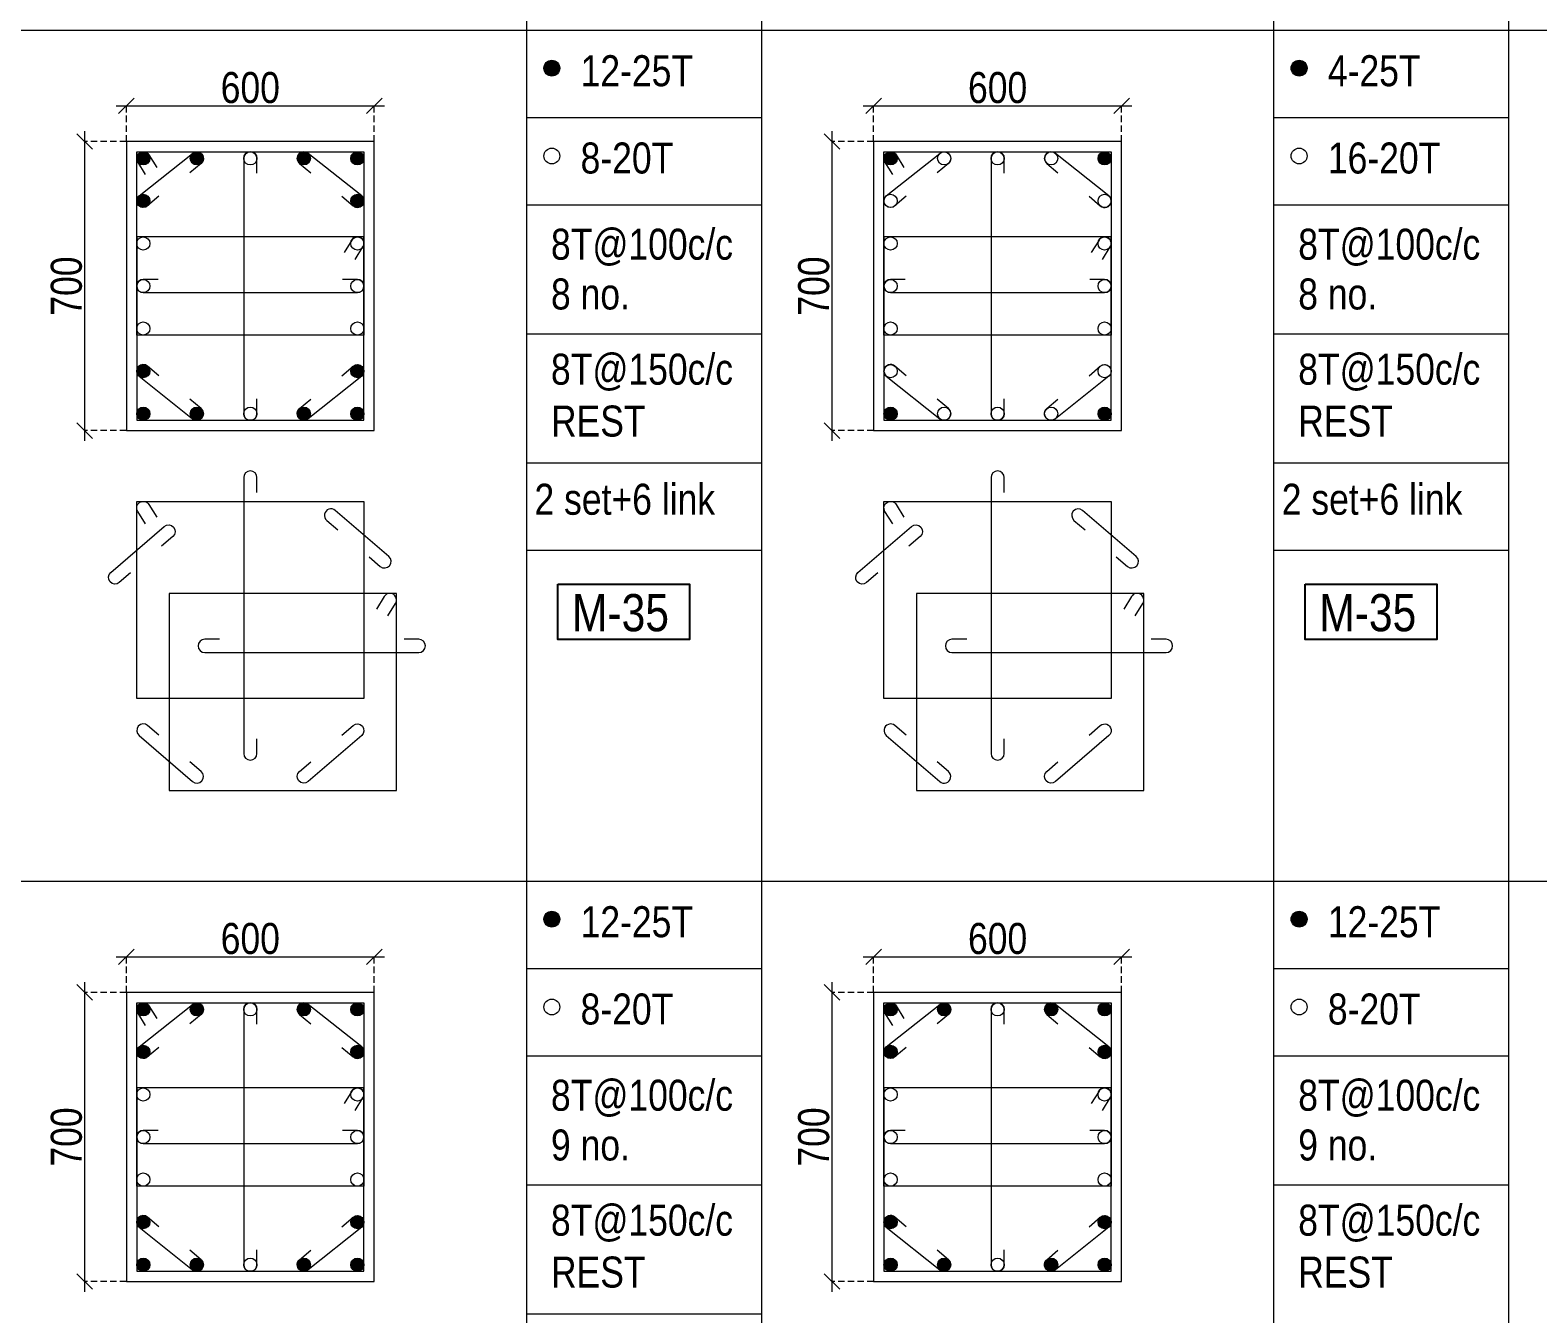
# Model space of a CAD drawing. Header units: millimetres. Extents: x 1112055 to 3390982, y -148532 to 766891.
# Drawn here: x 2156445 to 2171039, y 41242 to 53671 of the extents above; entities that cross this region are included whole.
import ezdxf
from ezdxf.enums import TextEntityAlignment as Align

# ---------------------------------------------------------------- set-up
doc = ezdxf.new("R2010")
doc.units = ezdxf.units.MM
doc.header["$PDMODE"] = 35
doc.header["$PDSIZE"] = -25
doc.linetypes.add('DASHED2', pattern=[0.375, 0.25, -0.125])
doc.linetypes.add('Hidden', pattern=[9.525, 6.35, -3.175])
for name, color, linetype, lineweight in [('B COL. SIZE DIM', 220, 'Continuous', 25), ('B COLSCH', 204, 'Continuous', 20), ('B COLUMN', 1, 'Hidden', 9), ('B STEEL', 34, 'Continuous', 15)]:
    doc.layers.add(name, color=color, linetype=linetype, lineweight=lineweight)
doc.layers.add('B TEXT', color=7, linetype='Continuous')
doc.styles.add('dim inside', font='romans.shx', dxfattribs={"width": 0.8, "height": 125})
doc.styles.add('SWINC', font='swissc.ttf')
doc.dimstyles.new('dim inside', dxfattribs={"dimtxt": 125, "dimasz": 100, "dimexe": 0, "dimexo": 0, "dimgap": 10, "dimtad": 0, "dimdec": 0, "dimzin": 0, "dimdsep": 46, "dimtxsty": 'dim inside', "dimblk": 'SMALL', "dimcen": 0.09, "dimadec": 0, "dimazin": 0, "dimtfac": 1, "dimtdec": 0, "dimtofl": 0, "dimtmove": 0, "dimatfit": 3, "dimfxl": 1, "dimtolj": 1, "dimtzin": 0, "dimarcsym": 2})

# ---------------------------------------------------------------- blocks, each defined once
blk = doc.blocks.new('_Oblique')
at = {"color": 0, "linetype": 'ByBlock', "lineweight": -2}
blk.add_line((-0.5, -0.5), (0.5, 0.5), dxfattribs=at)
blk = doc.blocks.new('*D3842')
at = {"layer": 'B COL. SIZE DIM', "color": 250, "lineweight": 9, "ltscale": 250, "transparency": 16777216}
blk.add_line((2157276, 44699), (2159876, 44699), dxfattribs=at)
at = {"layer": 'B COL. SIZE DIM', "color": 250, "linetype": 'DASHED2', "lineweight": 9, "ltscale": 250, "transparency": 16777216}
for p, q in [((2157376, 44354), (2157376, 44699)), ((2159776, 44354), (2159776, 44699))]:
    blk.add_line(p, q, dxfattribs=at)
at = {"layer": 'Defpoints', "color": 0, "transparency": 16777216}
for p in [(2159776, 44699), (2157376, 44354), (2159776, 44354)]:
    blk.add_point(p, dxfattribs=at)
at = {"layer": 'B COL. SIZE DIM', "color": 250, "lineweight": 9, "transparency": 16777216, "xscale": 150, "yscale": 150, "zscale": 150, "rotation": 180}
blk.add_blockref('_Oblique', (2157376, 44699), dxfattribs=at)
at = {"layer": 'B COL. SIZE DIM', "color": 250, "lineweight": 9, "transparency": 16777216, "xscale": 150, "yscale": 150, "zscale": 150}
blk.add_blockref('_Oblique', (2159776, 44699), dxfattribs=at)
at = {"layer": 'B COL. SIZE DIM', "color": 6, "transparency": 16777216, "insert": (2158576, 44874), "char_height": 300, "attachment_point": 5, "style": 'SWINC'}
blk.add_mtext('\\A1;600', dxfattribs=at)
blk = doc.blocks.new('*D3843')
at = {"layer": 'B COL. SIZE DIM', "color": 250, "lineweight": 9, "ltscale": 250, "transparency": 16777216}
blk.add_line((2156972, 44454), (2156972, 41454), dxfattribs=at)
at = {"layer": 'B COL. SIZE DIM', "color": 250, "linetype": 'DASHED2', "lineweight": 9, "ltscale": 250, "transparency": 16777216}
for p, q in [((2157376, 44354), (2156972, 44354)), ((2157376, 41554), (2156972, 41554))]:
    blk.add_line(p, q, dxfattribs=at)
at = {"layer": 'Defpoints', "color": 0, "transparency": 16777216}
for p in [(2157376, 44354), (2156972, 41554), (2157376, 41554)]:
    blk.add_point(p, dxfattribs=at)
at = {"layer": 'B COL. SIZE DIM', "color": 250, "lineweight": 9, "transparency": 16777216, "xscale": 150, "yscale": 150, "zscale": 150}
for p, rotation in [((2156972, 44354), 90), ((2156972, 41554), 270)]:
    blk.add_blockref('_Oblique', p, dxfattribs=dict(at, rotation=rotation))
at = {"layer": 'B COL. SIZE DIM', "color": 6, "transparency": 16777216, "insert": (2156797, 42954), "char_height": 300, "attachment_point": 5, "rotation": 90, "style": 'SWINC'}
blk.add_mtext('\\A1;700', dxfattribs=at)
blk = doc.blocks.new('*D3844')
at = {"layer": 'B COL. SIZE DIM', "color": 250, "lineweight": 9, "ltscale": 250, "transparency": 16777216}
blk.add_line((2157276, 52938), (2159876, 52938), dxfattribs=at)
at = {"layer": 'B COL. SIZE DIM', "color": 250, "linetype": 'DASHED2', "lineweight": 9, "ltscale": 250, "transparency": 16777216}
for p, q in [((2157376, 52593), (2157376, 52938)), ((2159776, 52593), (2159776, 52938))]:
    blk.add_line(p, q, dxfattribs=at)
at = {"layer": 'Defpoints', "color": 0, "transparency": 16777216}
for p in [(2159776, 52938), (2157376, 52593), (2159776, 52593)]:
    blk.add_point(p, dxfattribs=at)
at = {"layer": 'B COL. SIZE DIM', "color": 250, "lineweight": 9, "transparency": 16777216, "xscale": 150, "yscale": 150, "zscale": 150, "rotation": 180}
blk.add_blockref('_Oblique', (2157376, 52938), dxfattribs=at)
at = {"layer": 'B COL. SIZE DIM', "color": 250, "lineweight": 9, "transparency": 16777216, "xscale": 150, "yscale": 150, "zscale": 150}
blk.add_blockref('_Oblique', (2159776, 52938), dxfattribs=at)
at = {"layer": 'B COL. SIZE DIM', "color": 6, "transparency": 16777216, "insert": (2158576, 53113), "char_height": 300, "attachment_point": 5, "style": 'SWINC'}
blk.add_mtext('\\A1;600', dxfattribs=at)
blk = doc.blocks.new('*D3845')
at = {"layer": 'B COL. SIZE DIM', "color": 250, "lineweight": 9, "ltscale": 250, "transparency": 16777216}
blk.add_line((2156972, 52693), (2156972, 49693), dxfattribs=at)
at = {"layer": 'B COL. SIZE DIM', "color": 250, "linetype": 'DASHED2', "lineweight": 9, "ltscale": 250, "transparency": 16777216}
for p, q in [((2157376, 52593), (2156972, 52593)), ((2157376, 49793), (2156972, 49793))]:
    blk.add_line(p, q, dxfattribs=at)
at = {"layer": 'Defpoints', "color": 0, "transparency": 16777216}
for p in [(2157376, 52593), (2156972, 49793), (2157376, 49793)]:
    blk.add_point(p, dxfattribs=at)
at = {"layer": 'B COL. SIZE DIM', "color": 250, "lineweight": 9, "transparency": 16777216, "xscale": 150, "yscale": 150, "zscale": 150}
for p, rotation in [((2156972, 52593), 90), ((2156972, 49793), 270)]:
    blk.add_blockref('_Oblique', p, dxfattribs=dict(at, rotation=rotation))
at = {"layer": 'B COL. SIZE DIM', "color": 6, "transparency": 16777216, "insert": (2156797, 51193), "char_height": 300, "attachment_point": 5, "rotation": 90, "style": 'SWINC'}
blk.add_mtext('\\A1;700', dxfattribs=at)
blk = doc.blocks.new('*D3854')
at = {"layer": 'B COL. SIZE DIM', "color": 250, "lineweight": 9, "ltscale": 250, "transparency": 16777216}
blk.add_line((2164510, 44699), (2167110, 44699), dxfattribs=at)
at = {"layer": 'B COL. SIZE DIM', "color": 250, "linetype": 'DASHED2', "lineweight": 9, "ltscale": 250, "transparency": 16777216}
for p, q in [((2164610, 44354), (2164610, 44699)), ((2167010, 44354), (2167010, 44699))]:
    blk.add_line(p, q, dxfattribs=at)
at = {"layer": 'Defpoints', "color": 0, "transparency": 16777216}
for p in [(2167010, 44699), (2164610, 44354), (2167010, 44354)]:
    blk.add_point(p, dxfattribs=at)
at = {"layer": 'B COL. SIZE DIM', "color": 250, "lineweight": 9, "transparency": 16777216, "xscale": 150, "yscale": 150, "zscale": 150, "rotation": 180}
blk.add_blockref('_Oblique', (2164610, 44699), dxfattribs=at)
at = {"layer": 'B COL. SIZE DIM', "color": 250, "lineweight": 9, "transparency": 16777216, "xscale": 150, "yscale": 150, "zscale": 150}
blk.add_blockref('_Oblique', (2167010, 44699), dxfattribs=at)
at = {"layer": 'B COL. SIZE DIM', "color": 6, "transparency": 16777216, "insert": (2165810, 44874), "char_height": 300, "attachment_point": 5, "style": 'SWINC'}
blk.add_mtext('\\A1;600', dxfattribs=at)
blk = doc.blocks.new('*D3855')
at = {"layer": 'B COL. SIZE DIM', "color": 250, "lineweight": 9, "ltscale": 250, "transparency": 16777216}
blk.add_line((2164206, 44454), (2164206, 41454), dxfattribs=at)
at = {"layer": 'B COL. SIZE DIM', "color": 250, "linetype": 'DASHED2', "lineweight": 9, "ltscale": 250, "transparency": 16777216}
for p, q in [((2164610, 44354), (2164206, 44354)), ((2164610, 41554), (2164206, 41554))]:
    blk.add_line(p, q, dxfattribs=at)
at = {"layer": 'Defpoints', "color": 0, "transparency": 16777216}
for p in [(2164610, 44354), (2164206, 41554), (2164610, 41554)]:
    blk.add_point(p, dxfattribs=at)
at = {"layer": 'B COL. SIZE DIM', "color": 250, "lineweight": 9, "transparency": 16777216, "xscale": 150, "yscale": 150, "zscale": 150}
for p, rotation in [((2164206, 44354), 90), ((2164206, 41554), 270)]:
    blk.add_blockref('_Oblique', p, dxfattribs=dict(at, rotation=rotation))
at = {"layer": 'B COL. SIZE DIM', "color": 6, "transparency": 16777216, "insert": (2164031, 42954), "char_height": 300, "attachment_point": 5, "rotation": 90, "style": 'SWINC'}
blk.add_mtext('\\A1;700', dxfattribs=at)
blk = doc.blocks.new('*D3856')
at = {"layer": 'B COL. SIZE DIM', "color": 250, "lineweight": 9, "ltscale": 250, "transparency": 16777216}
blk.add_line((2164510, 52938), (2167110, 52938), dxfattribs=at)
at = {"layer": 'B COL. SIZE DIM', "color": 250, "linetype": 'DASHED2', "lineweight": 9, "ltscale": 250, "transparency": 16777216}
for p, q in [((2164610, 52593), (2164610, 52938)), ((2167010, 52593), (2167010, 52938))]:
    blk.add_line(p, q, dxfattribs=at)
at = {"layer": 'Defpoints', "color": 0, "transparency": 16777216}
for p in [(2167010, 52938), (2164610, 52593), (2167010, 52593)]:
    blk.add_point(p, dxfattribs=at)
at = {"layer": 'B COL. SIZE DIM', "color": 250, "lineweight": 9, "transparency": 16777216, "xscale": 150, "yscale": 150, "zscale": 150, "rotation": 180}
blk.add_blockref('_Oblique', (2164610, 52938), dxfattribs=at)
at = {"layer": 'B COL. SIZE DIM', "color": 250, "lineweight": 9, "transparency": 16777216, "xscale": 150, "yscale": 150, "zscale": 150}
blk.add_blockref('_Oblique', (2167010, 52938), dxfattribs=at)
at = {"layer": 'B COL. SIZE DIM', "color": 6, "transparency": 16777216, "insert": (2165810, 53113), "char_height": 300, "attachment_point": 5, "style": 'SWINC'}
blk.add_mtext('\\A1;600', dxfattribs=at)
blk = doc.blocks.new('*D3857')
at = {"layer": 'B COL. SIZE DIM', "color": 250, "lineweight": 9, "ltscale": 250, "transparency": 16777216}
blk.add_line((2164206, 52693), (2164206, 49693), dxfattribs=at)
at = {"layer": 'B COL. SIZE DIM', "color": 250, "linetype": 'DASHED2', "lineweight": 9, "ltscale": 250, "transparency": 16777216}
for p, q in [((2164610, 52593), (2164206, 52593)), ((2164610, 49793), (2164206, 49793))]:
    blk.add_line(p, q, dxfattribs=at)
at = {"layer": 'Defpoints', "color": 0, "transparency": 16777216}
for p in [(2164610, 52593), (2164206, 49793), (2164610, 49793)]:
    blk.add_point(p, dxfattribs=at)
at = {"layer": 'B COL. SIZE DIM', "color": 250, "lineweight": 9, "transparency": 16777216, "xscale": 150, "yscale": 150, "zscale": 150}
for p, rotation in [((2164206, 52593), 90), ((2164206, 49793), 270)]:
    blk.add_blockref('_Oblique', p, dxfattribs=dict(at, rotation=rotation))
at = {"layer": 'B COL. SIZE DIM', "color": 6, "transparency": 16777216, "insert": (2164031, 51193), "char_height": 300, "attachment_point": 5, "rotation": 90, "style": 'SWINC'}
blk.add_mtext('\\A1;700', dxfattribs=at)

msp = doc.modelspace()

# ---------------------------------------------------------------- hatches: boundary and pattern name
at = {"layer": 'B STEEL', "lineweight": 9, "ltscale": 0.5}
h = msp.add_hatch(color=34, dxfattribs=at)
edge = h.paths.add_edge_path()
edge.add_arc((2161494.7, 53302.6), 76.8, 0, 360)
h = msp.add_hatch(color=34, dxfattribs=at)
edge = h.paths.add_edge_path()
edge.add_arc((2168728.3, 53302.6), 76.8, 0, 360)
h = msp.add_hatch(color=34, dxfattribs=at)
edge = h.paths.add_edge_path()
edge.add_arc((2157540.4, 52429.4), 64, 0, 360)
at = {"layer": 'B STEEL', "lineweight": 30}
h = msp.add_hatch(color=34, dxfattribs=at)
edge = h.paths.add_edge_path()
edge.add_arc((2158058.3, 52429.4), 64, 0, 360)
h = msp.add_hatch(color=34, dxfattribs=at)
edge = h.paths.add_edge_path()
edge.add_arc((2159094.3, 52429.4), 64, 0, 360)
at = {"layer": 'B STEEL', "lineweight": 9, "ltscale": 0.5}
h = msp.add_hatch(color=34, dxfattribs=at)
edge = h.paths.add_edge_path()
edge.add_arc((2159612.3, 52429.4), 64, 180, 540, ccw=False)
h = msp.add_hatch(color=34, dxfattribs=at)
edge = h.paths.add_edge_path()
edge.add_arc((2164773.9, 52429.4), 64, 0, 360)
h = msp.add_hatch(color=34, dxfattribs=at)
edge = h.paths.add_edge_path()
edge.add_arc((2166845.9, 52429.4), 64, 180, 540, ccw=False)
at = {"layer": 'B STEEL', "lineweight": 30}
h = msp.add_hatch(color=34, dxfattribs=at)
edge = h.paths.add_edge_path()
edge.add_arc((2157540.4, 52017.4), 64, 0, 360)
h = msp.add_hatch(color=34, dxfattribs=at)
edge = h.paths.add_edge_path()
edge.add_arc((2159612.3, 52017.4), 64, 0, 360)
h = msp.add_hatch(color=34, dxfattribs=at)
edge = h.paths.add_edge_path()
edge.add_arc((2157540.4, 50369.4), 64, 0, 360)
h = msp.add_hatch(color=34, dxfattribs=at)
edge = h.paths.add_edge_path()
edge.add_arc((2159612.3, 50369.4), 64, 0, 360)
at = {"layer": 'B STEEL', "lineweight": 9, "ltscale": 0.5}
h = msp.add_hatch(color=34, dxfattribs=at)
edge = h.paths.add_edge_path()
edge.add_arc((2157540.4, 49957.4), 64, 0, 360, ccw=False)
at = {"layer": 'B STEEL', "lineweight": 30}
h = msp.add_hatch(color=34, dxfattribs=at)
edge = h.paths.add_edge_path()
edge.add_arc((2158058.3, 49957.4), 64, 0, 360)
h = msp.add_hatch(color=34, dxfattribs=at)
edge = h.paths.add_edge_path()
edge.add_arc((2159094.3, 49957.4), 64, 0, 360)
at = {"layer": 'B STEEL', "lineweight": 9, "ltscale": 0.5}
h = msp.add_hatch(color=34, dxfattribs=at)
edge = h.paths.add_edge_path()
edge.add_arc((2159612.3, 49957.4), 64, -180, 180)
h = msp.add_hatch(color=34, dxfattribs=at)
edge = h.paths.add_edge_path()
edge.add_arc((2164773.9, 49957.4), 64, 0, 360, ccw=False)
h = msp.add_hatch(color=34, dxfattribs=at)
edge = h.paths.add_edge_path()
edge.add_arc((2166845.9, 49957.4), 64, -180, 180)
h = msp.add_hatch(color=34, dxfattribs=at)
edge = h.paths.add_edge_path()
edge.add_arc((2161494.7, 45062.7), 76.8, 0, 360)
h = msp.add_hatch(color=34, dxfattribs=at)
edge = h.paths.add_edge_path()
edge.add_arc((2168728.3, 45062.7), 76.8, 0, 360)
h = msp.add_hatch(color=34, dxfattribs=at)
edge = h.paths.add_edge_path()
edge.add_arc((2157540.4, 44189.6), 64, 0, 360)
at = {"layer": 'B STEEL', "lineweight": 30}
h = msp.add_hatch(color=34, dxfattribs=at)
edge = h.paths.add_edge_path()
edge.add_arc((2158058.3, 44189.6), 64, 0, 360)
h = msp.add_hatch(color=34, dxfattribs=at)
edge = h.paths.add_edge_path()
edge.add_arc((2159094.3, 44189.6), 64, 0, 360)
at = {"layer": 'B STEEL', "lineweight": 9, "ltscale": 0.5}
h = msp.add_hatch(color=34, dxfattribs=at)
edge = h.paths.add_edge_path()
edge.add_arc((2159612.3, 44189.6), 64, 180, 540, ccw=False)
h = msp.add_hatch(color=34, dxfattribs=at)
edge = h.paths.add_edge_path()
edge.add_arc((2164773.9, 44189.6), 64, 0, 360)
at = {"layer": 'B STEEL', "lineweight": 30}
h = msp.add_hatch(color=34, dxfattribs=at)
edge = h.paths.add_edge_path()
edge.add_arc((2165291.9, 44189.6), 64, 0, 360)
h = msp.add_hatch(color=34, dxfattribs=at)
edge = h.paths.add_edge_path()
edge.add_arc((2166327.9, 44189.6), 64, 0, 360)
at = {"layer": 'B STEEL', "lineweight": 9, "ltscale": 0.5}
h = msp.add_hatch(color=34, dxfattribs=at)
edge = h.paths.add_edge_path()
edge.add_arc((2166845.9, 44189.6), 64, 180, 540, ccw=False)
at = {"layer": 'B STEEL', "lineweight": 30}
h = msp.add_hatch(color=34, dxfattribs=at)
edge = h.paths.add_edge_path()
edge.add_arc((2157540.4, 43777.6), 64, 0, 360)
h = msp.add_hatch(color=34, dxfattribs=at)
edge = h.paths.add_edge_path()
edge.add_arc((2159612.3, 43777.6), 64, 0, 360)
h = msp.add_hatch(color=34, dxfattribs=at)
edge = h.paths.add_edge_path()
edge.add_arc((2164773.9, 43777.6), 64, 0, 360)
h = msp.add_hatch(color=34, dxfattribs=at)
edge = h.paths.add_edge_path()
edge.add_arc((2166845.9, 43777.6), 64, 0, 360)
h = msp.add_hatch(color=34, dxfattribs=at)
edge = h.paths.add_edge_path()
edge.add_arc((2157540.4, 42129.6), 64, 0, 360)
h = msp.add_hatch(color=34, dxfattribs=at)
edge = h.paths.add_edge_path()
edge.add_arc((2159612.3, 42129.6), 64, 0, 360)
h = msp.add_hatch(color=34, dxfattribs=at)
edge = h.paths.add_edge_path()
edge.add_arc((2164773.9, 42129.6), 64, 0, 360)
h = msp.add_hatch(color=34, dxfattribs=at)
edge = h.paths.add_edge_path()
edge.add_arc((2166845.9, 42129.6), 64, 0, 360)
at = {"layer": 'B STEEL', "lineweight": 9, "ltscale": 0.5}
h = msp.add_hatch(color=34, dxfattribs=at)
edge = h.paths.add_edge_path()
edge.add_arc((2157540.4, 41717.6), 64, 0, 360, ccw=False)
at = {"layer": 'B STEEL', "lineweight": 30}
h = msp.add_hatch(color=34, dxfattribs=at)
edge = h.paths.add_edge_path()
edge.add_arc((2158058.3, 41717.6), 64, 0, 360)
h = msp.add_hatch(color=34, dxfattribs=at)
edge = h.paths.add_edge_path()
edge.add_arc((2159094.3, 41717.6), 64, 0, 360)
at = {"layer": 'B STEEL', "lineweight": 9, "ltscale": 0.5}
h = msp.add_hatch(color=34, dxfattribs=at)
edge = h.paths.add_edge_path()
edge.add_arc((2159612.3, 41717.6), 64, -180, 180)
h = msp.add_hatch(color=34, dxfattribs=at)
edge = h.paths.add_edge_path()
edge.add_arc((2164773.9, 41717.6), 64, 0, 360, ccw=False)
at = {"layer": 'B STEEL', "lineweight": 30}
h = msp.add_hatch(color=34, dxfattribs=at)
edge = h.paths.add_edge_path()
edge.add_arc((2165291.9, 41717.6), 64, 0, 360)
h = msp.add_hatch(color=34, dxfattribs=at)
edge = h.paths.add_edge_path()
edge.add_arc((2166327.9, 41717.6), 64, 0, 360)
at = {"layer": 'B STEEL', "lineweight": 9, "ltscale": 0.5}
h = msp.add_hatch(color=34, dxfattribs=at)
edge = h.paths.add_edge_path()
edge.add_arc((2166845.9, 41717.6), 64, -180, 180)

# ---------------------------------------------------------------- linework, layer by layer
at = {"layer": 'B COLSCH', "color": 250, "lineweight": 0}
for p, q in [((2161248.4, 86630.3), (2161248.4, 28951.4)), ((2163522.8, 86630.3), (2163522.8, 21698.7)), ((2168482, 86630.3), (2168482, 28951.4)), ((2170756.4, 86630.3), (2170756.4, 21698.7)), ((2079293.2, 53670.9), (2221391.2, 53670.9)), ((2161248.4, 52825.9), (2163522.8, 52825.9)), ((2168482, 52825.9), (2170756.4, 52825.9)), ((2161248.4, 51980.9), (2163522.8, 51980.9)), ((2168482, 51980.9), (2170756.4, 51980.9)), ((2161248.4, 50731.1), (2163522.8, 50731.1)), ((2168482, 50731.1), (2170756.4, 50731.1)), ((2161248.4, 49481.4), (2163522.8, 49481.4)), ((2168482, 49481.4), (2170756.4, 49481.4)), ((2161248.4, 48636.4), (2163522.8, 48636.4)), ((2168482, 48636.4), (2170756.4, 48636.4)), ((2079293.2, 45431), (2221391.2, 45431)), ((2161248.4, 44586.1), (2163522.8, 44586.1)), ((2168482, 44586.1), (2170756.4, 44586.1)), ((2161248.4, 43741.1), (2163522.8, 43741.1)), ((2168482, 43741.1), (2170756.4, 43741.1)), ((2161248.4, 42491.3), (2163522.8, 42491.3)), ((2168482, 42491.3), (2170756.4, 42491.3)), ((2161248.4, 41241.5), (2163522.8, 41241.5))]:
    msp.add_line(p, q, dxfattribs=at)
at = {"layer": 'B COLUMN', "color": 1, "linetype": 'ByBlock', "lineweight": 20}
for points in [[(2157376.3, 49793.4), (2159776.3, 49793.4), (2159776.3, 52593.4), (2157376.3, 52593.4)], [(2164609.9, 49793.4), (2167009.9, 49793.4), (2167009.9, 52593.4), (2164609.9, 52593.4)], [(2157376.3, 41553.6), (2159776.3, 41553.6), (2159776.3, 44353.6), (2157376.3, 44353.6)], [(2164609.9, 41553.6), (2167009.9, 41553.6), (2167009.9, 44353.6), (2164609.9, 44353.6)]]:
    msp.add_lwpolyline(points, close=True, dxfattribs=at)
at = {"layer": 'B STEEL', "color": 34, "lineweight": 9, "ltscale": 0.5}
for points in [[(2157560.6, 52274.4), (2157485.8, 52395.8, -1), (2157594.9, 52463), (2157669.6, 52341.5)], [(2157690.3, 52061.9), (2157582.1, 51968.9, -1), (2157498.6, 52065.9), (2158016.6, 52477.9, -1), (2158100.1, 52380.9), (2157991.9, 52287.9)], [(2158640.4, 52286.8), (2158640.4, 52429.4, 1), (2158512.3, 52429.4), (2158512.3, 49957.4, 1), (2158640.4, 49957.4), (2158640.4, 50100.1)], [(2159462.4, 52061.9), (2159570.6, 51968.9, 1), (2159654, 52065.9), (2159136.1, 52477.9, 1), (2159052.6, 52380.9), (2159160.8, 52287.9)], [(2164794.1, 52274.4), (2164719.4, 52395.8, -1), (2164828.4, 52463), (2164903.2, 52341.5)], [(2164923.8, 52061.9), (2164815.6, 51968.9, -1), (2164732.2, 52065.9), (2165250.2, 52477.9, -1), (2165333.6, 52380.9), (2165225.5, 52287.9)], [(2165873.9, 52286.8), (2165873.9, 52429.4, 1), (2165745.9, 52429.4), (2165745.9, 49957.4, 1), (2165873.9, 49957.4), (2165873.9, 50100.1)], [(2166696, 52061.9), (2166804.1, 51968.9, 1), (2166887.6, 52065.9), (2166369.6, 52477.9, 1), (2166286.1, 52380.9), (2166394.3, 52287.9)], [(2159592.1, 51450.4), (2159666.8, 51571.9, 1), (2159557.8, 51639), (2159483, 51517.5)], [(2166825.6, 51450.4), (2166900.4, 51571.9, 1), (2166791.3, 51639), (2166716.6, 51517.5)], [(2157683, 51257.4), (2157540.4, 51257.4, 1), (2157540.4, 51129.4), (2159612.3, 51129.4, 1), (2159612.3, 51257.4), (2159469.7, 51257.4)], [(2164916.5, 51257.4), (2164773.9, 51257.4, 1), (2164773.9, 51129.4), (2166845.9, 51129.4, 1), (2166845.9, 51257.4), (2166703.2, 51257.4)], [(2157690.3, 50325), (2157582.1, 50418, 1), (2157498.6, 50320.9), (2158016.6, 49908.9, 1), (2158100.1, 50006), (2157991.9, 50099)], [(2159462.4, 50325), (2159570.6, 50418, -1), (2159654, 50320.9), (2159136.1, 49908.9, -1), (2159052.6, 50006), (2159160.8, 50099)], [(2164923.8, 50325), (2164815.6, 50418, 1), (2164732.2, 50320.9), (2165250.2, 49908.9, 1), (2165333.6, 50006), (2165225.5, 50099)], [(2166696, 50325), (2166804.1, 50418, -1), (2166887.6, 50320.9), (2166369.6, 49908.9, -1), (2166286.1, 50006), (2166394.3, 50099)], [(2158640.4, 49195.8), (2158640.4, 49338.5, 1), (2158512.3, 49338.5), (2158512.3, 46666.5, 1), (2158640.4, 46666.5), (2158640.4, 46809.2)], [(2165873.9, 49195.8), (2165873.9, 49338.5, 1), (2165745.9, 49338.5), (2165745.9, 46666.5, 1), (2165873.9, 46666.5), (2165873.9, 46809.2)], [(2157560.6, 48889.4), (2157485.8, 49010.9, -1), (2157594.9, 49078), (2157669.6, 48956.5)], [(2164794.1, 48889.4), (2164719.4, 49010.9, -1), (2164828.4, 49078), (2164903.2, 48956.5)], [(2159725.4, 48571.8), (2159833.6, 48478.8, 1), (2159917, 48575.9), (2159399, 49021.3, 1), (2159315.6, 48924.2), (2159423.7, 48831.2)], [(2166958.9, 48571.8), (2167067.1, 48478.8, 1), (2167150.6, 48575.9), (2166632.6, 49021.3, 1), (2166549.1, 48924.2), (2166657.3, 48831.2)], [(2157416.3, 48416.1), (2157308.1, 48323.2, -1), (2157224.7, 48420.2), (2157742.6, 48865.6, -1), (2157826.1, 48768.5), (2157717.9, 48675.5)], [(2164649.8, 48416.1), (2164541.7, 48323.2, -1), (2164458.2, 48420.2), (2164976.2, 48865.6, -1), (2165059.7, 48768.5), (2164951.5, 48675.5)], [(2159906.8, 47998.7), (2159981.6, 48120.2, 1), (2159872.6, 48187.3), (2159797.8, 48065.8)], [(2167140.4, 47998.7), (2167215.1, 48120.2, 1), (2167106.1, 48187.3), (2167031.3, 48065.8)], [(2158277.1, 47772.5), (2158134.5, 47772.5, 1), (2158134.5, 47644.4), (2160206.4, 47644.4, 1), (2160206.4, 47772.5), (2160063.8, 47772.5)], [(2165510.7, 47772.5), (2165368, 47772.5, 1), (2165368, 47644.4), (2167440, 47644.4, 1), (2167440, 47772.5), (2167297.3, 47772.5)], [(2157690.3, 46844.7), (2157582.1, 46937.6, 1), (2157498.6, 46840.6), (2158016.6, 46395.2, 1), (2158100.1, 46492.3), (2157991.9, 46585.3)], [(2159462.4, 46844.7), (2159570.6, 46937.6, -1), (2159654, 46840.6), (2159136.1, 46395.2, -1), (2159052.6, 46492.3), (2159160.8, 46585.3)], [(2164923.8, 46844.7), (2164815.6, 46937.6, 1), (2164732.2, 46840.6), (2165250.2, 46395.2, 1), (2165333.6, 46492.3), (2165225.5, 46585.3)], [(2166696, 46844.7), (2166804.1, 46937.6, -1), (2166887.6, 46840.6), (2166369.6, 46395.2, -1), (2166286.1, 46492.3), (2166394.3, 46585.3)], [(2157560.6, 44034.5), (2157485.8, 44156, -1), (2157594.9, 44223.1), (2157669.6, 44101.6)], [(2157690.3, 43822), (2157582.1, 43729, -1), (2157498.6, 43826.1), (2158016.6, 44238.1, -1), (2158100.1, 44141), (2157991.9, 44048)], [(2158640.4, 44046.9), (2158640.4, 44189.6, 1), (2158512.3, 44189.6), (2158512.3, 41717.6, 1), (2158640.4, 41717.6), (2158640.4, 41860.2)], [(2159462.4, 43822), (2159570.6, 43729, 1), (2159654, 43826.1), (2159136.1, 44238.1, 1), (2159052.6, 44141), (2159160.8, 44048)], [(2164794.1, 44034.5), (2164719.4, 44156, -1), (2164828.4, 44223.1), (2164903.2, 44101.6)], [(2164923.8, 43822), (2164815.6, 43729, -1), (2164732.2, 43826.1), (2165250.2, 44238.1, -1), (2165333.6, 44141), (2165225.5, 44048)], [(2165873.9, 44046.9), (2165873.9, 44189.6, 1), (2165745.9, 44189.6), (2165745.9, 41717.6, 1), (2165873.9, 41717.6), (2165873.9, 41860.2)], [(2166696, 43822), (2166804.1, 43729, 1), (2166887.6, 43826.1), (2166369.6, 44238.1, 1), (2166286.1, 44141), (2166394.3, 44048)], [(2159592.1, 43210.5), (2159666.8, 43332, 1), (2159557.8, 43399.1), (2159483, 43277.6)], [(2166825.6, 43210.5), (2166900.4, 43332, 1), (2166791.3, 43399.1), (2166716.6, 43277.6)], [(2157683, 43017.6), (2157540.4, 43017.6, 1), (2157540.4, 42889.5), (2159612.3, 42889.5, 1), (2159612.3, 43017.6), (2159469.7, 43017.6)], [(2164916.5, 43017.6), (2164773.9, 43017.6, 1), (2164773.9, 42889.5), (2166845.9, 42889.5, 1), (2166845.9, 43017.6), (2166703.2, 43017.6)], [(2157690.3, 42085.1), (2157582.1, 42178.1, 1), (2157498.6, 42081), (2158016.6, 41669, 1), (2158100.1, 41766.1), (2157991.9, 41859.1)], [(2159462.4, 42085.1), (2159570.6, 42178.1, -1), (2159654, 42081), (2159136.1, 41669, -1), (2159052.6, 41766.1), (2159160.8, 41859.1)], [(2164923.8, 42085.1), (2164815.6, 42178.1, 1), (2164732.2, 42081), (2165250.2, 41669, 1), (2165333.6, 41766.1), (2165225.5, 41859.1)], [(2166696, 42085.1), (2166804.1, 42178.1, -1), (2166887.6, 42081), (2166369.6, 41669, -1), (2166286.1, 41766.1), (2166394.3, 41859.1)]]:
    msp.add_lwpolyline(points, format="xyb", dxfattribs=at)
for points in [[(2159676.3, 50717.4), (2157476.3, 50717.4), (2157476.3, 52493.4), (2159676.3, 52493.4)], [(2166909.9, 50717.4), (2164709.9, 50717.4), (2164709.9, 52493.4), (2166909.9, 52493.4)], [(2159676.3, 51669.4), (2157476.3, 51669.4), (2157476.3, 49893.4), (2159676.3, 49893.4)], [(2166909.9, 51669.4), (2164709.9, 51669.4), (2164709.9, 49893.4), (2166909.9, 49893.4)], [(2159676.3, 47199.1), (2157476.3, 47199.1), (2157476.3, 49108.4), (2159676.3, 49108.4)], [(2166909.9, 47199.1), (2164709.9, 47199.1), (2164709.9, 49108.4), (2166909.9, 49108.4)], [(2159991.1, 48217.8), (2157791.1, 48217.8), (2157791.1, 46308.4), (2159991.1, 46308.4)], [(2167224.6, 48217.8), (2165024.6, 48217.8), (2165024.6, 46308.4), (2167224.6, 46308.4)], [(2159676.3, 42477.5), (2157476.3, 42477.5), (2157476.3, 44253.6), (2159676.3, 44253.6)], [(2166909.9, 42477.5), (2164709.9, 42477.5), (2164709.9, 44253.6), (2166909.9, 44253.6)], [(2159676.3, 43429.6), (2157476.3, 43429.6), (2157476.3, 41653.6), (2159676.3, 41653.6)], [(2166909.9, 43429.6), (2164709.9, 43429.6), (2164709.9, 41653.6), (2166909.9, 41653.6)]]:
    msp.add_lwpolyline(points, close=True, dxfattribs=at)
for centre, radius in [((2161494.7, 53302.6), 76.8), ((2168728.3, 53302.6), 76.8), ((2157540.4, 52429.4), 64), ((2158058.3, 52429.4), 64), ((2158576.3, 52429.4), 64), ((2159094.3, 52429.4), 64), ((2159612.3, 52429.4), 64), ((2161494.7, 52452.3), 76.8), ((2164773.9, 52429.4), 64), ((2165291.9, 52429.4), 64), ((2165809.9, 52429.4), 64), ((2166327.9, 52429.4), 64), ((2166845.9, 52429.4), 64), ((2168728.3, 52452.3), 76.8), ((2157540.4, 52017.4), 64), ((2159612.3, 52017.4), 64), ((2164773.9, 52017.4), 64), ((2166845.9, 52017.4), 64), ((2157540.4, 51605.4), 64), ((2159612.3, 51605.4), 64), ((2164773.9, 51605.4), 64), ((2166845.9, 51605.4), 64), ((2157540.4, 51193.4), 64), ((2159612.3, 51193.4), 64), ((2164773.9, 51193.4), 64), ((2166845.9, 51193.4), 64), ((2157540.4, 50781.4), 64), ((2159612.3, 50781.4), 64), ((2164773.9, 50781.4), 64), ((2166845.9, 50781.4), 64), ((2157540.4, 50369.4), 64), ((2159612.3, 50369.4), 64), ((2164773.9, 50369.4), 64), ((2166845.9, 50369.4), 64), ((2157540.4, 49957.4), 64), ((2158058.3, 49957.4), 64), ((2158576.3, 49957.4), 64), ((2159094.3, 49957.4), 64), ((2159612.3, 49957.4), 64), ((2164773.9, 49957.4), 64), ((2165291.9, 49957.4), 64), ((2165809.9, 49957.4), 64), ((2166327.9, 49957.4), 64), ((2166845.9, 49957.4), 64), ((2161494.7, 45062.7), 76.8), ((2168728.3, 45062.7), 76.8), ((2157540.4, 44189.6), 64), ((2158058.3, 44189.6), 64), ((2158576.3, 44189.6), 64), ((2159094.3, 44189.6), 64), ((2159612.3, 44189.6), 64), ((2161494.7, 44212.5), 76.8), ((2164773.9, 44189.6), 64), ((2165291.9, 44189.6), 64), ((2165809.9, 44189.6), 64), ((2166327.9, 44189.6), 64), ((2166845.9, 44189.6), 64), ((2168728.3, 44212.5), 76.8), ((2157540.4, 43777.6), 64), ((2159612.3, 43777.6), 64), ((2164773.9, 43777.6), 64), ((2166845.9, 43777.6), 64), ((2157540.4, 43365.6), 64), ((2159612.3, 43365.6), 64), ((2164773.9, 43365.6), 64), ((2166845.9, 43365.6), 64), ((2157540.4, 42953.6), 64), ((2159612.3, 42953.6), 64), ((2164773.9, 42953.6), 64), ((2166845.9, 42953.6), 64), ((2157540.4, 42541.6), 64), ((2159612.3, 42541.6), 64), ((2164773.9, 42541.6), 64), ((2166845.9, 42541.6), 64), ((2157540.4, 42129.6), 64), ((2159612.3, 42129.6), 64), ((2164773.9, 42129.6), 64), ((2166845.9, 42129.6), 64), ((2157540.4, 41717.6), 64), ((2158058.3, 41717.6), 64), ((2158576.3, 41717.6), 64), ((2159094.3, 41717.6), 64), ((2159612.3, 41717.6), 64), ((2164773.9, 41717.6), 64), ((2165291.9, 41717.6), 64), ((2165809.9, 41717.6), 64), ((2166327.9, 41717.6), 64), ((2166845.9, 41717.6), 64)]:
    msp.add_circle(centre, radius, dxfattribs=at)
at = {"layer": 'B TEXT', "color": 1}
for points in [[(2161552.1, 48307.3), (2162826.7, 48307.3), (2162826.7, 47769.4), (2161552.1, 47769.4)], [(2168785.6, 48307.3), (2170060.2, 48307.3), (2170060.2, 47769.4), (2168785.6, 47769.4)]]:
    msp.add_lwpolyline(points, close=True, dxfattribs=at)

# ---------------------------------------------------------------- texts
at = {"layer": 'B TEXT', "style": 'SWINC'}
for s, p in [('12-25T', (2161773.2, 53128)), ('4-25T', (2169006.8, 53128)), ('8-20T', (2161773.2, 52283)), ('16-20T', (2169006.8, 52283)), ('8T@100c/c', (2161486.3, 51448.2)), ('8T@100c/c', (2168719.8, 51448.2)), ('8 no.', (2161486.3, 50966.4)), ('8 no.', (2168719.8, 50966.4)), ('8T@150c/c', (2161486.3, 50238.3)), ('8T@150c/c', (2168719.8, 50238.3)), ('REST', (2161486.3, 49735.9)), ('REST', (2168719.8, 49735.9)), ('2 set+6 link', (2161326.6, 48978.9)), ('2 set+6 link', (2168560.2, 48978.9)), ('12-25T', (2161773.2, 44888.2)), ('12-25T', (2169006.8, 44888.2)), ('8-20T', (2161773.2, 44043.2)), ('8-20T', (2169006.8, 44043.2)), ('8T@100c/c', (2161486.3, 43208.3)), ('8T@100c/c', (2168719.8, 43208.3)), ('9 no.', (2161486.3, 42726.6)), ('9 no.', (2168719.8, 42726.6)), ('8T@150c/c', (2161486.3, 41998.5)), ('8T@150c/c', (2168719.8, 41998.5)), ('REST', (2161486.3, 41496.1)), ('REST', (2168719.8, 41496.1))]:
    msp.add_text(s, height=300, dxfattribs=at).set_placement(p)
at = {"layer": 'B TEXT', "color": 1, "style": 'SWINC'}
for p in [(2161689.4, 47742.8), (2168923, 47742.8)]:
    msp.add_text('M-35', height=360, dxfattribs=at).set_placement(p, align=Align.BOTTOM_LEFT)

# ---------------------------------------------------------------- dimensions: what is measured, and where the dimension line sits
at = {"layer": 'B COL. SIZE DIM', "color": 250, "ltscale": 250}
for base, p1, p2, picture, middle in [((2159776.3, 52938.4), (2157376.3, 52593.4), (2159776.3, 52593.4), '*D3844', (2158576.3, 53113.4)), ((2167009.9, 52938.4), (2164609.9, 52593.4), (2167009.9, 52593.4), '*D3856', (2165809.9, 53113.4)), ((2159776.3, 44698.5), (2157376.3, 44353.6), (2159776.3, 44353.6), '*D3842', (2158576.3, 44873.5)), ((2167009.9, 44698.5), (2164609.9, 44353.6), (2167009.9, 44353.6), '*D3854', (2165809.9, 44873.5))]:
    dim = msp.add_linear_dim(base=base, p1=p1, p2=p2, dimstyle='dim inside', override={"dimtxt": 300, "dimasz": 150, "dimgap": 25, "dimtad": 3, "dimlfac": 0.25, "dimtxsty": 'SWINC', "dimblk1": 'Oblique', "dimblk2": 'Oblique', "dimsah": 1, "dimdle": 100, "dimclrd": 250, "dimclre": 250, "dimclrt": 6, "dimfxl": 1000, "dimlwd": 9, "dimlwe": 9}, dxfattribs=at)
    dim.commit()
    dim.dimension.update_dxf_attribs({"geometry": picture, "text_midpoint": middle})
for base, p1, p2, picture, middle in [((2156972.4, 49793.4), (2157376.3, 52593.4), (2157376.3, 49793.4), '*D3845', (2156797.4, 51193.4)), ((2164206, 49793.4), (2164609.9, 52593.4), (2164609.9, 49793.4), '*D3857', (2164031, 51193.4)), ((2156972.4, 41553.6), (2157376.3, 44353.6), (2157376.3, 41553.6), '*D3843', (2156797.4, 42953.6)), ((2164206, 41553.6), (2164609.9, 44353.6), (2164609.9, 41553.6), '*D3855', (2164031, 42953.6))]:
    dim = msp.add_linear_dim(base=base, p1=p1, p2=p2, angle=90, dimstyle='dim inside', override={"dimtxt": 300, "dimasz": 150, "dimgap": 25, "dimtad": 3, "dimlfac": 0.25, "dimtxsty": 'SWINC', "dimblk1": 'Oblique', "dimblk2": 'Oblique', "dimsah": 1, "dimdle": 100, "dimclrd": 250, "dimclre": 250, "dimclrt": 6, "dimfxl": 1000, "dimlwd": 9, "dimlwe": 9}, dxfattribs=at)
    dim.commit()
    dim.dimension.update_dxf_attribs({"geometry": picture, "text_midpoint": middle})

doc.saveas('drawing.dxf')
